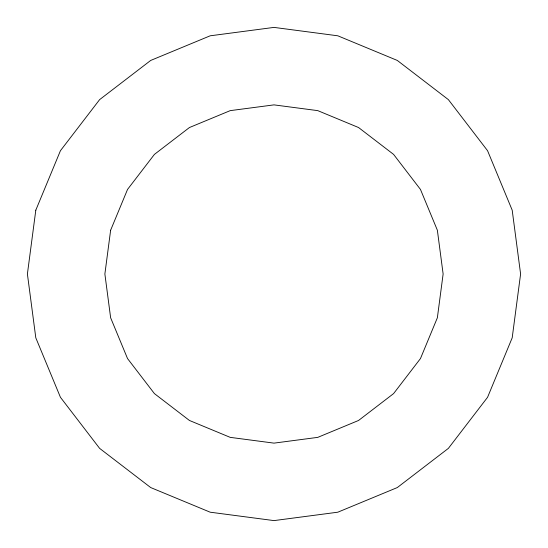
<?xml version="1.0" encoding="UTF-8"?>
<svg xmlns="http://www.w3.org/2000/svg" width="548" height="548" viewBox="0 0 548 548"><rect width="100%" height="100%" fill="white"/><g stroke="black" fill="none" stroke-linecap="round" stroke-linejoin="round"><path stroke-width="0.82" d="M35.805 210.179L27.4 274L35.805 337.821L60.438 397.3L99.626 448.374L150.7 487.562L210.179 512.195L274 520.6L337.821 512.195L397.3 487.562L448.374 448.374L487.562 397.3L512.195 337.821L520.6 274L512.195 210.179L487.562 150.7L448.374 99.626L397.3 60.438L337.821 35.805L274 27.4L210.179 35.805L150.7 60.438L99.626 99.626L60.438 150.7L35.805 210.179M110.634 230.229L104.874 274L110.634 317.772L127.533 358.563L154.406 393.594L189.437 420.467L230.229 437.366L274 443.127L317.772 437.366L358.563 420.467L393.594 393.594L420.467 358.563L437.366 317.772L443.127 274L437.366 230.229L420.467 189.437L393.594 154.406L358.563 127.533L317.772 110.634L274 104.874L230.229 110.634L189.437 127.533L154.406 154.406L127.533 189.437L110.634 230.229"/></g></svg>
